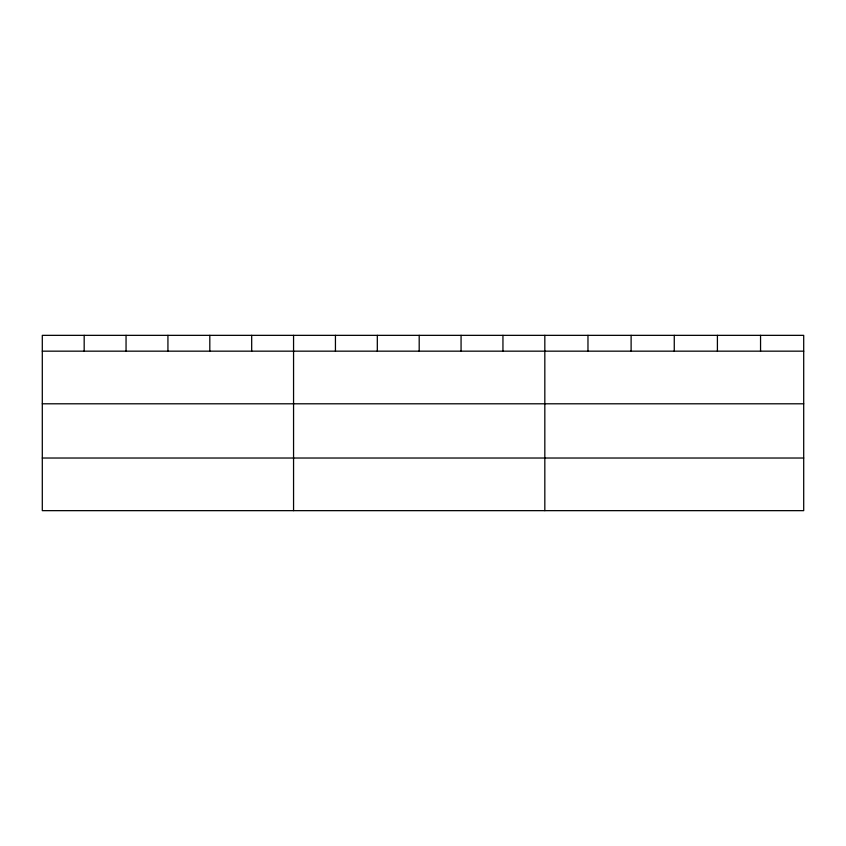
<?xml version="1.0" encoding="UTF-8"?>
<svg xmlns="http://www.w3.org/2000/svg" width="846" height="846" viewBox="0 0 846 846"><rect width="100%" height="100%" fill="white"/><g stroke="black" fill="none" stroke-linecap="round" stroke-linejoin="round"><path stroke-width="1.27" d="M803.7 351.164L803.7 510.656L42.3 510.656L42.3 335.344L803.7 335.344L803.7 351.164L42.3 351.164M42.3 403.796L803.7 403.796M42.3 458.024L803.7 458.024M760.554 335.344L760.554 351.164M717.408 335.344L717.408 351.164M674.262 335.344L674.262 351.164M631.116 335.344L631.116 351.164M587.97 335.344L587.97 351.164M544.824 335.344L544.824 510.656M502.947 335.344L502.947 351.164M461.07 335.344L461.07 351.164M419.193 335.344L419.193 351.164M377.316 335.344L377.316 351.164M335.439 335.344L335.439 351.164M293.562 335.344L293.562 510.656M251.685 335.344L251.685 351.164M209.808 335.344L209.808 351.164M167.931 335.344L167.931 351.164M126.054 335.344L126.054 351.164M84.177 335.344L84.177 351.164"/></g></svg>
